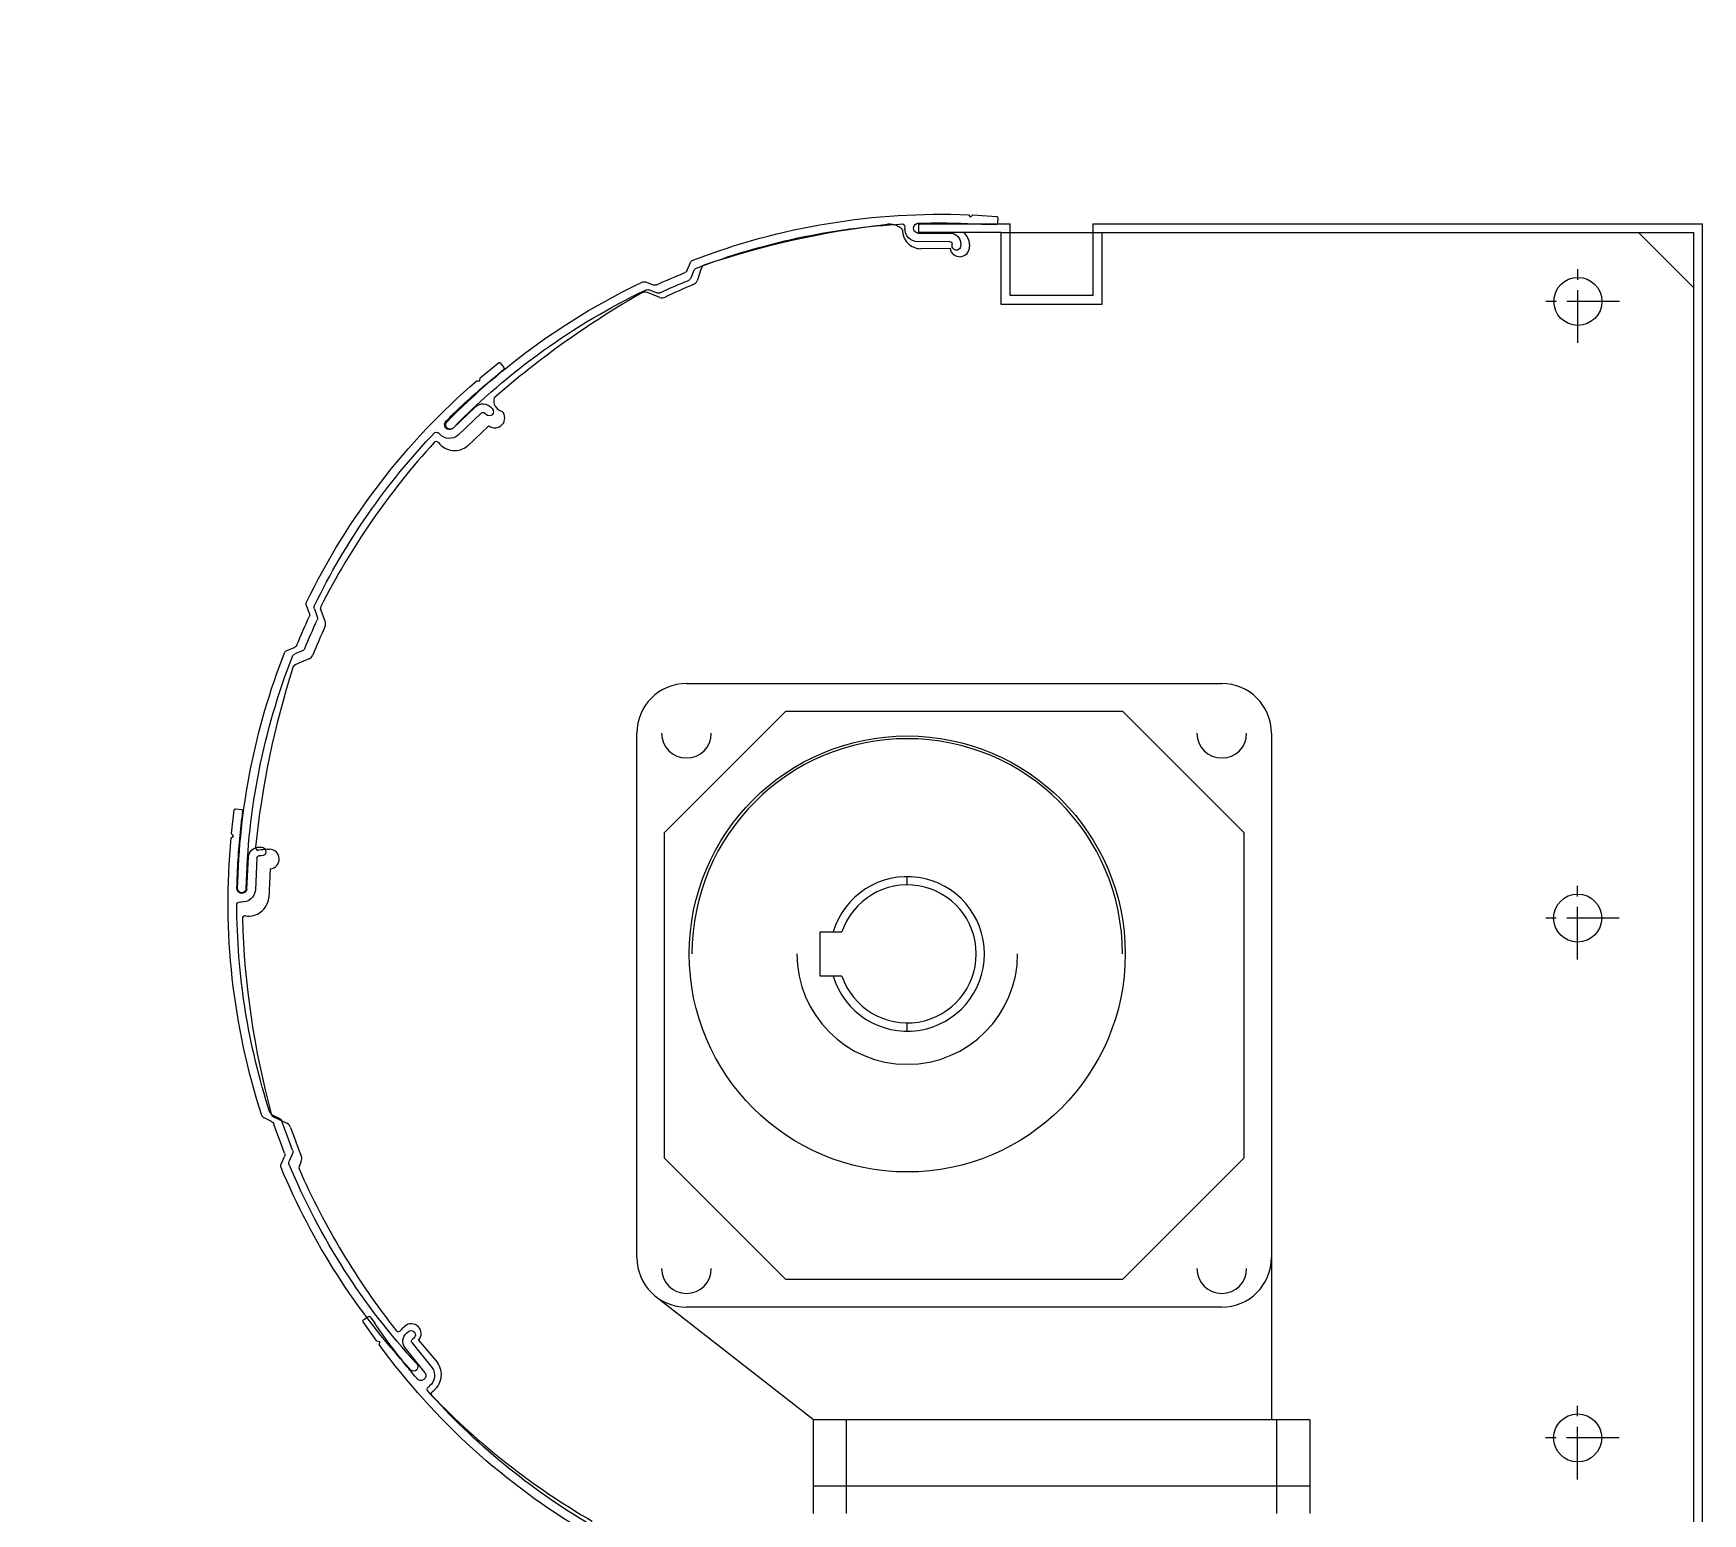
# Model space of a CAD drawing. Header units: millimetres. Extents: x 150937 to 394412, y 327166 to 584759.
# Drawn here: x 243702.2 to 244004.6, y 485872.5 to 486140.7 of the extents above; entities that cross this region are included whole.
import ezdxf

# ---------------------------------------------------------------- set-up
doc = ezdxf.new("R2010")
doc.units = ezdxf.units.MM
doc.linetypes.add('CENTER', pattern=[50.8, 31.75, -6.35, 6.35, -6.35])

# ---------------------------------------------------------------- blocks, each defined once
blk = doc.blocks.new('A$C7437e431')
for p, q in [((40.48, 51.28), (40.29, 49.77)), ((41.27, 48.55), (41.46, 50.06)), ((35.04, 45.59), (33.53, 45.73)), ((34.5, 44.5), (36.01, 44.36)), ((9.41, 11.9), (6.64, 6.77)), ((8.03, 6.06), (10.82, 11.23)), ((1.82, 4.7), (0.02, 0.77)), ((2.34, 4.89), (1.82, 4.7)), ((2.16, 5.38), (2.34, 4.89)), ((7.43, 4.18), (7.77, 3.99)), ((8.53, 5.35), (8.19, 5.54)), ((0.14, 0.46), (1.1, 0.02)), ((1.41, 0.14), (2.03, 1.38))]:
    blk.add_line(p, q)
for centre, radius, start, end in [((114.71, -48.99), 125, 106.1655, 126.2525), ((80.02, 70.28), 0.788, 288.3964, 98.167), ((114.71, -48.99), 123.43, 106.2022, 126.2211), ((41.26, 51.18), 0.781, 126.2525, 172.767), ((114.71, -48.99), 123.43, 127.2569, 129.8546), ((39.52, 49.87), 0.781, 307.2569, 352.767), ((40.49, 48.65), 0.781, 307.2394, 352.526), ((42.24, 49.95), 0.781, 126.2211, 172.526), ((114.71, -48.99), 125, 130.8589, 154.2162), ((33.45, 44.96), 0.781, 84.3444, 130.8589), ((35.11, 46.36), 0.781, 264.3444, 309.8546), ((114.71, -48.99), 121.87, 127.2394, 129.8721), ((114.71, -48.99), 123.43, 130.8903, 148.712), ((34.43, 43.73), 0.781, 84.5854, 130.8903), ((36.09, 45.14), 0.781, 264.5854, 309.8721), ((114.71, -48.99), 123.43, 149.9886, 151.2961), ((8.57, 12.24), 0.898, 338.2494, 154.5317), ((9.94, 15.07), 0.704, 176.5717, 255.116), ((8.72, 12.28), 2.34, 333.1907, 63.9008), ((114.71, -48.99), 123.43, 151.2961, 155.9166), ((8.38, 5.88), 1.95, 153.1907, 240.8529), ((8.38, 5.88), 0.391, 153.1907, 240.8529), ((8.15, 4.67), 0.781, 240.8529, 60.8529), ((0.23, 0.68), 0.234, 155.3371, 245.3993), ((1.2, 0.23), 0.234, 245.3993, 335.164)]:
    blk.add_arc(centre, radius, start, end)
blk = doc.blocks.new('C-1S DRUM SIDE')
for p, q in [((-145.08, 251.57), (-128.48, 251.57)), ((-145.08, 251.57), (-145.08, 249.97)), ((-128.48, 238.57), (-128.48, 251.57)), ((-113.48, 251.57), (-82.69, 251.57)), ((-113.48, 251.57), (-113.48, 238.57)), ((-82.69, 251.57), (-3, 251.57)), ((-3, 0), (-3, 251.57)), ((-130.08, 249.97), (-145.08, 249.97)), ((-130.08, 249.97), (-136.85, 249.97)), ((-130.08, 249.97), (-82.69, 249.97)), ((-130.08, 236.97), (-130.08, 249.97)), ((-111.88, 249.97), (-82.69, 249.97)), ((-111.88, 249.97), (-111.88, 236.97)), ((-82.69, 249.97), (-14.6, 249.97)), ((-82.69, 249.97), (-4.6, 249.97)), ((-14.6, 249.97), (-4.6, 239.97)), ((-4.6, 1.6), (-4.6, 249.97)), ((-139.36, 247.12), (-144.63, 247.05)), ((-135.83, 247.83), (-135.82, 247.44)), ((-184.46, 243.45), (-185.21, 241.22)), ((-191.96, 238.23), (-194.19, 239.1)), ((-4.6, 11.6), (-4.6, 239.97)), ((-4.6, 11.6), (-4.6, 239.97)), ((-111.88, 236.97), (-130.08, 236.97)), ((-113.48, 238.57), (-128.48, 238.57)), ((-222.94, 214.99), (-226.75, 211.36)), ((-252.59, 179.56), (-253.42, 181.82)), ((-255.52, 172.74), (-257.9, 171.74)), ((-263.02, 138.29), (-262.63, 138.27)), ((-262.54, 134.72), (-262.79, 129.45)), ((-4.6, 125.79), (-4.6, 125.79)), ((-261.85, 89.72), (-259.51, 88.61)), ((-256.93, 81.66), (-257.32, 80.75)), ((-238.43, 51.6), (-238.14, 51.86)), ((-235.66, 49.31), (-232.26, 45.28))]:
    blk.add_line(p, q)
at = {"linetype": 'CENTER', "ltscale": 0.3}
for p, q in [((-25.6, 230.01), (-25.6, 245.01)), ((-18.07, 237.51), (-33.07, 237.51)), ((-25.64, 118.29), (-25.64, 133.29)), ((-18.1, 125.79), (-33.1, 125.79)), ((-25.64, 24.1), (-25.64, 39.1)), ((-25.64, 24.1), (-25.64, 39.1)), ((-18.11, 31.6), (-33.11, 31.6)), ((-18.11, 31.6), (-33.11, 31.6))]:
    blk.add_line(p, q, dxfattribs=at)
at = {"linetype": 'Continuous', "lineweight": 25}
for p, q in [((-187.12, 168.29), (-90.12, 168.29)), ((-191.12, 141.29), (-169.12, 163.29)), ((-169.12, 163.29), (-108.12, 163.29)), ((-108.12, 163.29), (-86.12, 141.29)), ((-196.12, 64.29), (-196.12, 159.29)), ((-81.12, 159.29), (-81.12, 34.89)), ((-191.12, 82.29), (-191.12, 141.29)), ((-86.12, 141.29), (-86.12, 82.29)), ((-147.12, 131.79), (-147.12, 133.29)), ((-162.92, 115.29), (-162.92, 123.29)), ((-162.92, 123.29), (-160.53, 123.29)), ((-160.53, 115.29), (-162.92, 115.29)), ((-147.12, 105.29), (-147.12, 106.79)), ((-169.12, 60.29), (-191.12, 82.29)), ((-86.12, 82.29), (-108.12, 60.29)), ((-108.12, 60.29), (-169.12, 60.29)), ((-164.12, 34.89), (-192.66, 57.19)), ((-90.12, 55.29), (-187.12, 55.29)), ((-164.12, 17.89), (-164.12, 34.89)), ((-74.12, 34.89), (-164.12, 34.89)), ((-158.12, 17.89), (-158.12, 34.89)), ((-80.12, 17.89), (-80.12, 34.89)), ((-74.12, 17.89), (-74.12, 34.89)), ((-74.12, 22.89), (-164.12, 22.89))]:
    blk.add_line(p, q, dxfattribs=at)
for centre, radius in [((-25.6, 237.51), 4.35), ((-147.12, 119.29), 39.5), ((-25.64, 125.79), 4.35), ((-25.64, 31.6), 4.35), ((-25.64, 31.6), 4.35)]:
    blk.add_circle(centre, radius)
for centre, radius, start, end in [((-133.67, 95.81), 156.55, 96.3836, 108.7363), ((-150.28, 248.38), 3.12, 42.0186, 104.8783), ((-144.62, 250.39), 3.34, 178.6349, 269.345), ((-138.79, 247.74), 2.95, 1.6828, 48.9706), ((-137.6, 247.39), 1.78, 188.4576, 1.6828), ((-183.26, 243), 1.28, 123.2152, 157.9503), ((-113.86, 96.3), 164.3, 119.6633, 131.1411), ((-194.65, 237.8), 1.38, 71.3168, 112.4215), ((-139.13, 128.55), 121.37, 112.6636, 115.2963), ((-186.39, 241.73), 1.28, 292.6636, 337.9503), ((-191.54, 239.44), 1.28, 250.0097, 295.2963), ((-220.2, 219.46), 1.86, 161.7882, 259.0487), ((-221.82, 216.38), 1.78, 231.2285, 44.4538), ((-134.86, 122.21), 132.85, 137.5077, 153.1488), ((-232.46, 211.61), 0.5, 37.6838, 137.213), ((-229.14, 214.18), 3.69, 217.6838, 309.8672), ((-252.95, 181.99), 0.5, 153.1488, 199.9814), ((-142.24, 128.11), 121.37, 155.4346, 158.0673), ((-253.79, 179.1), 1.28, 335.4346, 20.7212), ((-256.01, 173.92), 1.28, 292.7807, 338.0673), ((-102.71, 121.83), 163.37, 162.423, 174.1045), ((-257.51, 170.82), 1, 112.7807, 159.8535), ((-264.71, 138.56), 0.5, 174.9658, 278.1049), ((-251.72, 47.35), 91.63, 97.0823, 98.1049), ((-262.69, 136.49), 1.78, 274.8988, 88.1241), ((-266.46, 129.84), 3.69, 261.3541, 353.5375), ((-267.09, 125.7), 0.5, 81.3541, 180.8833), ((-114.78, 130.18), 152.87, 181.6844, 195.114), ((-261.41, 90.62), 1, 197.501, 244.3915), ((-260.07, 87.45), 1.28, 19.1049, 64.3915), ((-144.17, 127.59), 121.37, 199.1049, 201.7376), ((-258.1, 82.17), 1.28, 336.451, 21.7376), ((-256.86, 80.55), 0.5, 156.451, 203.7788), ((-133.11, 135.07), 135.73, 203.7788, 218.2457), ((-236.5, 49.37), 2.95, 130.8951, 144.7514), ((-236.97, 50.51), 1.78, 317.6698, 130.8951), ((-239.32, 51.36), 0.5, 218.547, 324.7514), ((-235.22, 43.07), 3.69, 304.1251, 36.3084), ((-232.87, 39.6), 0.5, 124.1251, 223.6543), ((-138.03, 130.99), 132.21, 223.9359, 239.9733)]:
    blk.add_arc(centre, radius, start, end)
for centre, radius, start, end in [((-187.12, 159.29), 9, 90, 180), ((-90.12, 159.29), 9, 0, 90), ((-187.12, 159.29), 4.5, 180, 0), ((-147.12, 119.29), 39, 0, 180), ((-90.12, 159.29), 4.5, 180, 0), ((-147.12, 119.29), 14, 196.6015, 163.3985), ((-147.12, 119.29), 12.5, 198.6629, 161.3371), ((-147.12, 119.29), 20, 180, 0), ((-187.12, 64.29), 9, 180, 270), ((-90.12, 64.29), 9, 270, 0), ((-187.12, 62.29), 4.5, 180, 0), ((-90.12, 62.29), 4.5, 180, 0)]:
    blk.add_arc(centre, radius, start, end, dxfattribs=at)
for points, knots in [([(-160.53, 123.29), (-160.5, 123.29), (-160.44, 123.29), (-160.34, 123.29), (-160.21, 123.29), (-160.07, 123.29), (-159.87, 123.29), (-159.66, 123.29), (-159.42, 123.29), (-159.22, 123.29), (-159.09, 123.29), (-159.01, 123.29), (-158.97, 123.29), (-158.96, 123.29), (-158.96, 123.29)], [0, 0, 0, 0, 0.034845, 0.076545, 0.125088, 0.202294, 0.250604, 0.387511, 0.500623, 0.630749, 0.750409, 0.835105, 0.918249, 1, 1, 1, 1]), ([(-158.96, 115.29), (-158.96, 115.29), (-158.96, 115.29), (-158.98, 115.29), (-159, 115.29), (-159.04, 115.29), (-159.1, 115.29), (-159.22, 115.29), (-159.42, 115.29), (-159.66, 115.29), (-159.87, 115.29), (-160.07, 115.29), (-160.23, 115.29), (-160.39, 115.29), (-160.49, 115.29), (-160.53, 115.29)], [0, 0, 0, 0, 0.048906, 0.098295, 0.1482, 0.198655, 0.249695, 0.369323, 0.499455, 0.612537, 0.749448, 0.797743, 0.874951, 0.945173, 1, 1, 1, 1])]:
    blk.add_open_spline(points, degree=3, knots=knots, dxfattribs=at)
at = {"xscale": -1}
for p, rotation in [((-130.25, 252.56), 61.87046823920322), ((-220.46, 226.62), 104.9773314288487), ((-268.68, 146.05), 148.8418268752904), ((-245.86, 53.42), 190.309934721804)]:
    blk.add_blockref('A$C7437e431', p, dxfattribs=dict(at, rotation=rotation))

msp = doc.modelspace()

# ---------------------------------------------------------------- block references
msp.add_blockref('C-1S DRUM SIDE', (244007.62, 485854.646))

doc.saveas('drawing.dxf')
